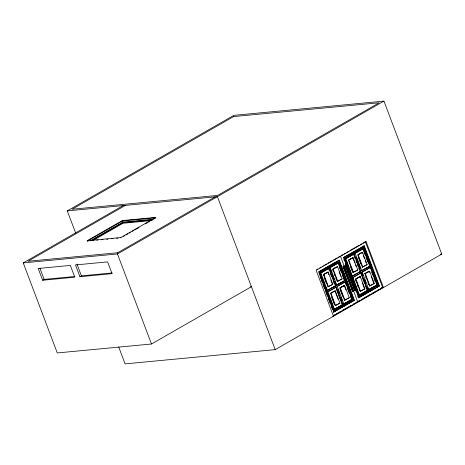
<?xml version="1.0" encoding="UTF-8"?>
<svg xmlns="http://www.w3.org/2000/svg" width="465" height="465" viewBox="0 0 465 465"><rect width="100%" height="100%" fill="white"/><g stroke="black" fill="none" stroke-linecap="round" stroke-linejoin="round"><path stroke-width="0.7" d="M75.725 233.232L67.286 210.895L233.831 115.367L383.945 101.12L441.75 254.105L275.204 349.634L125.091 363.88L118.697 346.954M250.292 286.8L251.42 286.69L151.491 344.007L57.276 352.947L23.25 262.905L123.178 205.588M125.428 205.379L27.999 261.26L117.715 252.745L215.144 196.864M87.211 240.736L122.359 220.573L155.932 217.388L120.79 237.551L87.211 240.736L87.333 241.062L88.763 240.928M87.333 241.062L122.481 220.904L155.345 217.783M90.286 240.794L122.923 222.072L153.642 219.16M91.477 240.667L122.795 222.706L152.636 219.869M93.564 240.138L123.004 223.252L151.421 220.555M42.652 280.256L74.784 277.204L70.337 265.428L38.2 268.479L42.652 280.256L44.524 279.18M123.423 236.435L124.678 235.714M125.934 234.999L127.817 233.918M129.072 233.198L130.328 232.477M132.205 231.396L133.461 230.675M134.716 229.954L139.111 227.437M145.388 223.839L147.271 222.758M148.527 222.038L149.782 221.317M151.038 220.596L152.921 219.515M154.177 218.794L155.432 218.079M23.25 262.905L117.465 253.966L383.945 101.12M79.934 276.716L112.065 273.664L107.613 261.888L75.481 264.94L79.934 276.716L81.805 275.64M316.653 269.659L317.897 268.944M319.775 267.869L321.024 267.148M322.274 266.433L323.518 265.718M324.768 265.004L326.645 263.928M327.895 263.207L332.266 260.702M333.515 259.987L337.259 257.837M338.508 257.122L339.758 256.401M341.636 255.332L342.879 254.611M344.129 253.896L345.379 253.181M346.628 252.466L348.5 251.391M349.75 250.67L359.12 245.299M360.369 244.584L361.619 243.863M362.869 243.149L364.74 242.073M381.771 287.701L383.456 287.539L366.118 241.643L316.154 270.305L333.492 316.2M318.891 271.676L329.081 265.835L331.609 272.461M329.691 265.48L339.281 260.162L354.464 300.326L333.469 312.189L354.086 300.367L338.909 260.197M364.264 245.834L343.275 257.691L364.264 245.834L379.446 285.998L358.829 297.827L343.647 257.656M339.281 260.162L318.665 271.984L333.847 312.154M319.99 272.414L331.818 265.631M333.062 264.916L334.934 263.847M336.178 263.132L338.793 261.987L353.011 299.611L334.335 310.329L333.579 310.399M344.972 258.087L360.538 249.159M361.782 248.444L363.775 247.659L377.993 285.283L359.317 295.996L358.562 296.071M353.011 299.611L333.957 310.364L319.74 272.74L338.421 262.022L338.927 263.37M377.993 285.283L358.939 296.031L344.722 258.406L363.403 247.694L364.165 249.711M319.74 272.74L338.793 261.987M344.722 258.406L363.775 247.659M330.423 267.41L338.165 262.963L344.78 280.465L336.439 285.248L345.158 280.43L338.543 262.928L329.825 267.753M345.472 258.778L354.185 253.96L360.799 271.461L352.081 276.28L360.422 271.496M354.807 253.419L363.148 248.636L369.762 266.137L361.421 270.921M320.862 273.071L329.203 268.288L335.817 285.789L327.476 290.573L327.098 290.608L335.439 285.824L328.831 268.322L320.49 273.106L320.862 273.071L327.476 290.573M354.185 253.96L345.844 258.743L352.458 276.245M363.525 248.601L355.184 253.384L361.799 270.886L370.14 266.102L363.525 248.601L362.776 248.67M323.721 274.263L328.197 272.054L332.83 284.313L327.732 286.876M333.684 268.549L335.544 267.48M348.704 259.935L351.807 258.156M358.666 254.221L361.148 252.797M328.11 286.841L323.477 274.582L327.819 272.095M341.171 279.349L337.45 281.482L332.818 269.223L337.16 266.736L337.538 266.701L342.164 278.954L337.073 281.517M352.429 257.796L353.179 257.726L357.812 269.985L353.092 272.507L348.459 260.255L352.801 257.761M367.147 264.626L362.433 267.154L357.8 254.896L362.142 252.408L362.52 252.373L367.147 264.626L362.055 267.189M323.477 274.582L328.197 272.054M332.818 269.223L337.538 266.701M348.459 260.255L353.179 257.726M357.8 254.896L362.52 252.373M343.007 266.497L343.914 266.085L353.458 291.346L352.778 291.735L343.007 266.497L343.914 266.085M345.018 265.341L345.925 264.934L355.469 290.189L354.789 290.579L345.018 265.341L345.925 264.934M344.007 268.596L343.536 268.177L343.879 267.98M346.187 266.8L346.355 267.247L345.716 267.468L345.89 266.829M345.716 267.468L346.059 267.276M328.726 286.481L332.83 284.313M352.714 272.548L357.812 269.985M327.319 290.3L328.511 289.619M329.702 288.934L335.817 285.789M336.66 284.946L345.158 280.43M352.301 275.972L354.092 274.949M355.283 274.263L357.068 273.24M358.858 272.217L360.799 271.461M362.241 270.275L363.432 269.59M364.624 268.91L370.14 266.102M328.162 291.561L335.945 287.097L342.583 304.651L334.201 309.458L342.955 304.616L336.323 287.062L327.941 291.869L334.573 309.423M345.286 281.738L336.904 286.545L345.664 281.703L352.296 299.257L343.536 304.104L351.924 299.297L345.286 281.738L345.664 281.703M352.546 277.576L361.305 272.728L367.937 290.288L359.555 295.095L352.923 277.541L352.546 277.576L354.842 283.65M363.165 275.594L361.886 272.217L370.268 267.41L376.906 284.964L368.518 289.776L377.278 284.929L370.646 267.375L369.896 267.445M352.923 277.541L361.305 272.728M361.886 272.217L370.646 267.375M331.452 292.718L333.934 291.293M340.793 287.364L343.891 285.586M357.056 278.035L358.916 276.966M364.531 273.745L368.873 271.252M334.928 290.904L330.586 293.398L335.219 305.65L339.932 303.122L335.306 290.869L334.928 290.904L338.096 299.291M344.269 285.545L339.927 288.038L344.559 300.297L349.273 297.769L344.646 285.51L344.269 285.545L345.977 290.061M355.568 279.064L360.288 276.541L364.915 288.794L360.573 291.288L360.201 291.322L355.568 279.064L360.288 276.541M364.909 273.711L369.629 271.182L374.255 283.441L369.913 285.929L369.541 285.963L364.909 273.711L369.629 271.182M330.208 293.432L335.306 290.869M339.549 288.073L344.646 285.51M352.4 289.718L351.761 289.939L351.929 289.3M353.603 288.341L354.243 288.114L353.603 288.341L354.074 288.759M353.772 288.782L353.946 288.143M352.551 291.758L353.458 291.346M354.562 290.602L355.469 290.189M335.219 305.65L339.932 303.122M360.201 291.322L364.915 288.794M369.541 285.963L374.255 283.441M344.181 300.332L349.273 297.769M334.422 309.149L342.955 304.616M344.362 303.453L352.296 299.257M360.602 294.136L367.937 290.288M369.344 289.125L371.738 287.748M372.936 287.062L377.278 284.929M359.183 295.13L367.565 290.323L360.927 272.769M334.341 311.509L336.84 310.074M338.09 309.359L346.216 304.697M347.465 303.982L349.337 302.907M350.587 302.192L352.458 301.117M359.951 296.821L374.947 288.219M376.197 287.504L377.441 286.789M333.864 315.264L335.114 314.549M336.364 313.834L338.241 312.759M339.491 312.044L340.735 311.323M341.984 310.608L348.855 306.668M350.104 305.953L351.354 305.238M353.226 304.162L354.475 303.447M355.725 302.727L356.975 302.012M358.224 301.297L360.096 300.221M361.346 299.507L362.595 298.786M363.845 298.071L370.715 294.13M371.965 293.415L373.215 292.7M374.465 291.979L376.336 290.904M377.586 290.189L378.836 289.474M380.085 288.759L381.957 287.684M332.742 316.27L382.707 287.614L365.368 241.719M67.286 210.895L217.393 196.649L275.204 349.634M91.622 240.655L93.047 240.521M96.621 240.184L98.051 240.045M101.62 239.708L103.05 239.574M106.625 239.231L108.049 239.097M111.623 238.76L113.053 238.621M116.622 238.283L118.052 238.15M364.99 241.754L366.118 241.643M74.853 276.483L44.123 279.407L39.949 268.27M112.135 272.943L81.404 275.873L76.981 264.079M362.531 253.431L362.903 253.396M440.309 254.245L441.75 254.105M329.203 268.288L328.453 268.357L329.214 270.38M345.547 267.02L345.85 266.991M343.536 268.177L343.838 268.148M323.489 275.646L324.239 275.571M341.792 278.988L342.164 278.954M378.69 286.068L379.446 285.998M351.592 289.492L351.895 289.463M353.708 300.402L354.464 300.326M363.892 245.869L379.068 286.033L358.451 297.862L357.69 295.85M363.77 246.572L365.031 249.92M366.548 253.937L367.309 255.948M368.071 257.953L368.826 259.964M369.332 261.301L371.611 267.329M372.116 268.665L373.889 273.35M374.9 276.03L376.667 280.715M364.67 251.054L366.955 257.099M367.466 258.447L369.239 263.149M370.256 265.835L372.035 270.537M373.046 273.228L374.825 277.931M375.842 280.616L377.109 283.976M363.281 250.019L365.066 254.733M366.083 257.424L367.862 262.132M371.68 272.17L372.953 275.547M373.976 278.25L375.249 281.627M363.281 255.413L364.525 258.714M365.275 260.696L366.025 262.679M369.251 271.217L369.739 272.507M371.198 276.379L373.883 283.476M358.172 254.861L362.805 267.119M365.281 273.676L369.913 285.929M358.399 257.511L360.834 263.963M365.752 276.971L366.484 278.907M367.943 282.778L368.675 284.708M362.264 272.182L368.896 289.736M356.335 257.459L358.114 262.173M358.625 263.516L360.404 268.229M364.694 279.645L365.967 283.022M367.501 287.074L368.263 289.096M353.104 252.053L360.677 272.095M367.803 290.951L368.28 292.223M353.691 254.704L355.214 258.743M355.981 260.76L356.742 262.777M357.248 264.126L358.015 266.149M358.777 268.166L359.538 270.182M361.067 274.152L361.828 276.181M362.34 277.529L364.636 283.604M365.147 284.958L366.932 289.683M353.045 258.406L354.754 262.923M355.481 264.858L356.213 266.794M359.91 276.576L360.398 277.867M362.351 283.028L364.543 288.829M348.837 260.22L353.464 272.473M355.946 279.029L360.573 291.288M350.279 266.096L352.47 271.903M355.434 279.75L356.655 282.97M357.387 284.906L358.12 286.841M359.09 289.422L359.579 290.712M346.739 262.144L348.268 266.183M349.541 269.549L351.063 273.589M355.353 285.004L357.649 291.078M358.16 292.433L358.928 294.455M345.1 258.371L359.317 295.996M345.617 261.807L346.379 263.818M347.14 265.835L347.901 267.852M348.407 269.194L350.691 275.239M351.203 276.582L352.981 281.29M353.993 283.976L355.772 288.678M356.789 291.363L358.056 294.723M343.78 259.034L344.536 261.039M345.297 263.05L346.053 265.056M346.559 266.399L348.332 271.083M349.343 273.763L351.116 278.448M352.127 281.122L353.9 285.812M354.911 288.486L356.173 291.834M345.698 264.951L355.243 290.212M345.245 265.323L354.789 290.579M340.386 256.046L357.725 301.942M343.687 266.108L352.981 290.701M343.234 266.474L352.778 291.735M340.049 264.248L341.316 267.596M342.833 271.612L343.594 273.623M344.35 275.629L345.111 277.64M345.617 278.977L347.89 285.004M348.401 286.341L350.168 291.026M351.18 293.706L352.952 298.391M339.688 265.381L340.45 267.398M340.961 268.741L343.246 274.792M343.751 276.134L348.32 288.224M349.337 290.916L351.116 295.618M345.17 282.447L346.442 285.824M347.465 288.527L349.25 293.252M350.267 295.955L351.034 297.978M339.572 267.712L341.351 272.426M342.368 275.117L344.152 279.831M339.113 271.897L340.816 276.413M333.19 269.189L337.823 281.447M340.299 288.004L344.931 300.256M332.684 269.909L333.417 271.845M334.149 273.775L334.881 275.71M335.852 278.291L336.584 280.226M340.037 289.364L342.717 296.461M330.202 267.712L336.817 285.214M337.282 286.51L343.914 304.069M332.115 273.809L334.405 279.866M334.916 281.215L336.183 284.58M338.183 289.922L339.456 293.299M340.985 297.35L342.263 300.727M343.775 304.732L344.257 306.005M330.487 273.745L331.504 276.437M333.539 281.819L334.3 283.842M336.334 289.154L338.125 293.886M338.636 295.234L340.932 301.314M341.438 302.663L342.205 304.685M328.063 272.74L328.796 274.67M330.743 279.831L332.452 284.348M323.855 274.548L328.482 286.806M330.964 293.363L335.591 305.615M324.239 277.628L326.482 283.574M331.673 297.304L334.352 304.395M320.74 273.78L321.757 276.472M323.285 280.511L324.558 283.877M325.831 287.242L326.849 289.933M328.075 293.252L328.842 295.281M329.348 296.629L332.411 304.732M333.178 306.761L333.946 308.783M320.118 272.705L334.335 310.329M319.618 273.443L320.379 275.46M321.902 279.494L322.663 281.505M323.425 283.522L324.186 285.539M324.698 286.882L326.982 292.927M327.488 294.275L329.267 298.978M330.284 301.663L332.057 306.365M320.06 276.71L320.821 278.715M321.577 280.726L322.338 282.732M322.844 284.074L324.617 288.759M325.628 291.439L327.395 296.124M328.412 298.803L330.179 303.488M331.19 306.162L332.458 309.51M122.359 220.573L123.184 222.758M120.79 237.551L120.912 237.877M117.715 252.745L117.837 253.076M117.465 253.966L151.491 344.007M233.587 116.587L72.034 209.25L217.643 195.428L379.19 102.771L233.587 116.587"/></g></svg>
